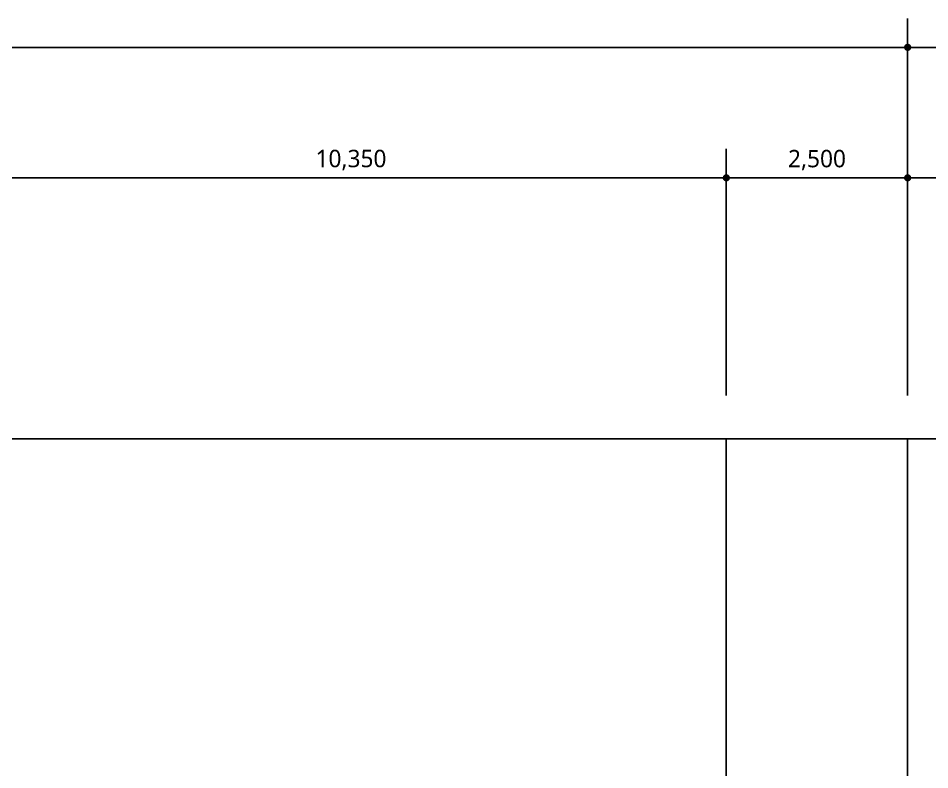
# Model space of a CAD drawing. Header units: millimetres. Extents: x 0 to 672800, y 0 to 118800.
# Drawn here: x 269187 to 281755, y 84432 to 94797 of the extents above; entities that cross this region are included whole.
import ezdxf
from ezdxf.xclip import XClip

# ---------------------------------------------------------------- set-up
doc = ezdxf.new("R2010")
doc.units = ezdxf.units.MM
doc.header["$LTSCALE"] = 200
doc.header["$XCLIPFRAME"] = 0
doc.linetypes.add('CEN-GAUN', pattern=[32.2, 30, -1, 0.2, -1])
doc.linetypes.add('CENTER', pattern=[50.8, 31.75, -6.35, 6.35, -6.35])
doc.layers.get('DEFPOINTS').update_dxf_attribs({"color": 137})
doc.layers.add('CEN', color=1, linetype='CEN-GAUN')
doc.layers.add('중심선', color=1, linetype='CENTER')
doc.layers.add('check', color=61, linetype='Continuous', plot=False)
doc.styles.add('맑은고딕', font='malgun.ttf')
doc.dimstyles.new('CJAK', dxfattribs={"dimscale": 200, "dimtxt": 1.2, "dimasz": 0.5, "dimexe": 2, "dimexo": 3, "dimgap": 0.5, "dimtad": 1, "dimdec": 0, "dimzin": 1, "dimdsep": 46, "dimlunit": 6, "dimtxsty": '맑은고딕', "dimblk": 'CJDOT', "dimcen": 0.09, "dimdle": 1, "dimclrd": 256, "dimclre": 256, "dimclrt": 256, "dimadec": 0, "dimazin": 0, "dimtfac": 1, "dimtdec": 0, "dimtix": 1, "dimtmove": 2, "dimatfit": 3, "dimldrblk": 'CJDOT', "dimfxl": 1, "dimtolj": 1, "dimtzin": 1, "dimarcsym": 0})

# ---------------------------------------------------------------- blocks, each defined once
blk = doc.blocks.new('I-Center Section')
at = {"layer": '중심선', "color": 252, "ltscale": 50}
blk.add_line((0, 22697.902), (0, -6005.858), dxfattribs=at)
blk = doc.blocks.new('CJDOT')
blk.add_line((-2, 0), (2, 0))
at = {"const_width": 0.5}
blk.add_lwpolyline([(-0.25, 0, 1), (0.25, 0, 1)], format="xyb", close=True, dxfattribs=at)
blk = doc.blocks.new('*D486')
at = {"layer": 'check', "lineweight": -2, "transparency": 16777216}
for p, q in [((252450, 89595), (252450, 94795)), ((281450, 89595), (281450, 94795)), ((281350, 94395), (252550, 94395))]:
    blk.add_line(p, q, dxfattribs=at)
at = {"layer": 'DEFPOINTS', "color": 0, "transparency": 16777216}
for p in [(252450, 94395), (252450, 88995), (281450, 88995)]:
    blk.add_point(p, dxfattribs=at)
at = {"layer": 'check', "lineweight": -2, "transparency": 16777216, "xscale": 100, "yscale": 100, "zscale": 100, "rotation": 180}
blk.add_blockref('CJDOT', (252450, 94395), dxfattribs=at)
at = {"layer": 'check', "lineweight": -2, "transparency": 16777216, "xscale": 100, "yscale": 100, "zscale": 100}
blk.add_blockref('CJDOT', (281450, 94395), dxfattribs=at)
at = {"layer": 'check', "transparency": 16777216, "insert": (266950, 94639), "char_height": 240, "attachment_point": 5, "style": '맑은고딕'}
blk.add_mtext('\\A1;29,000', dxfattribs=at)
blk = doc.blocks.new('*D484')
at = {"layer": 'check', "lineweight": -2, "transparency": 16777216}
for p, q in [((268600, 89595), (268600, 92995)), ((278950, 89595), (278950, 92995)), ((278850, 92595), (268700, 92595))]:
    blk.add_line(p, q, dxfattribs=at)
at = {"layer": 'DEFPOINTS', "color": 0, "transparency": 16777216}
for p in [(268600, 92595), (268600, 88995), (278950, 88995)]:
    blk.add_point(p, dxfattribs=at)
at = {"layer": 'check', "lineweight": -2, "transparency": 16777216, "xscale": 100, "yscale": 100, "zscale": 100, "rotation": 180}
blk.add_blockref('CJDOT', (268600, 92595), dxfattribs=at)
at = {"layer": 'check', "lineweight": -2, "transparency": 16777216, "xscale": 100, "yscale": 100, "zscale": 100}
blk.add_blockref('CJDOT', (278950, 92595), dxfattribs=at)
at = {"layer": 'check', "transparency": 16777216, "insert": (273775, 92840), "char_height": 240, "attachment_point": 5, "style": '맑은고딕'}
blk.add_mtext('\\A1;10,350', dxfattribs=at)
blk = doc.blocks.new('*D483')
at = {"layer": 'check', "lineweight": -2, "transparency": 16777216}
for p, q in [((278950, 89595), (278950, 92995)), ((281450, 89595), (281450, 92995)), ((279050, 92595), (281350, 92595))]:
    blk.add_line(p, q, dxfattribs=at)
at = {"layer": 'DEFPOINTS', "color": 0, "transparency": 16777216}
for p in [(281450, 92595), (278950, 88995), (281450, 88995)]:
    blk.add_point(p, dxfattribs=at)
at = {"layer": 'check', "lineweight": -2, "transparency": 16777216, "xscale": 100, "yscale": 100, "zscale": 100, "rotation": 180}
blk.add_blockref('CJDOT', (278950, 92595), dxfattribs=at)
at = {"layer": 'check', "lineweight": -2, "transparency": 16777216, "xscale": 100, "yscale": 100, "zscale": 100}
blk.add_blockref('CJDOT', (281450, 92595), dxfattribs=at)
at = {"layer": 'check', "transparency": 16777216, "insert": (280200, 92839), "char_height": 240, "attachment_point": 5, "style": '맑은고딕'}
blk.add_mtext('\\A1;2,500', dxfattribs=at)

msp = doc.modelspace()

# ---------------------------------------------------------------- linework, layer by layer
at = {"layer": 'CEN'}
for p, q in [((278950, 64467), (278950, 88994.9)), ((281450, 64467), (281450, 88994.9))]:
    msp.add_line(p, q, dxfattribs=at)
at = {"layer": 'DEFPOINTS'}
for points in [[(308215.1, 58594.9), (308215.1, 94394.9), (193050, 94394.9), (193050, 58594.9)], [(306415.1, 60394.9), (306415.1, 92594.9), (194850, 92594.9), (194850, 60394.9)], [(302815.1, 63994.9), (302815.1, 88994.9), (198450, 88994.9), (198450, 63994.9)]]:
    msp.add_lwpolyline(points, close=True, dxfattribs=at)

# ---------------------------------------------------------------- block references
at = {"layer": 'CEN'}
ref = msp.add_blockref('I-Center Section', (281450, 67694.9), dxfattribs=at)
XClip(ref).set_block_clipping_path([(-86600.0000000007, -7299.9999999996), (21365.1452018311, 21300.0000000003)])

# ---------------------------------------------------------------- dimensions: what is measured, and where the dimension line sits
at = {"layer": 'check'}
for base, p1, p2, picture, middle in [((252450, 94394.9), (281450, 88994.9), (252450, 88994.9), '*D486', (266950, 94639.1)), ((268600, 92594.9), (278950, 88994.9), (268600, 88994.9), '*D484', (273775, 92839.7))]:
    dim = msp.add_linear_dim(base=base, p1=p1, p2=p2, angle=180, dimstyle='CJAK', dxfattribs=at)
    dim.commit()
    dim.dimension.update_dxf_attribs({"geometry": picture, "text_midpoint": middle})
dim = msp.add_linear_dim(base=(281450, 92594.9), p1=(278950, 88994.9), p2=(281450, 88994.9), dimstyle='CJAK', dxfattribs=at)
dim.commit()
dim.dimension.update_dxf_attribs({"geometry": '*D483', "text_midpoint": (280200, 92839.1)})

doc.saveas('drawing.dxf')
